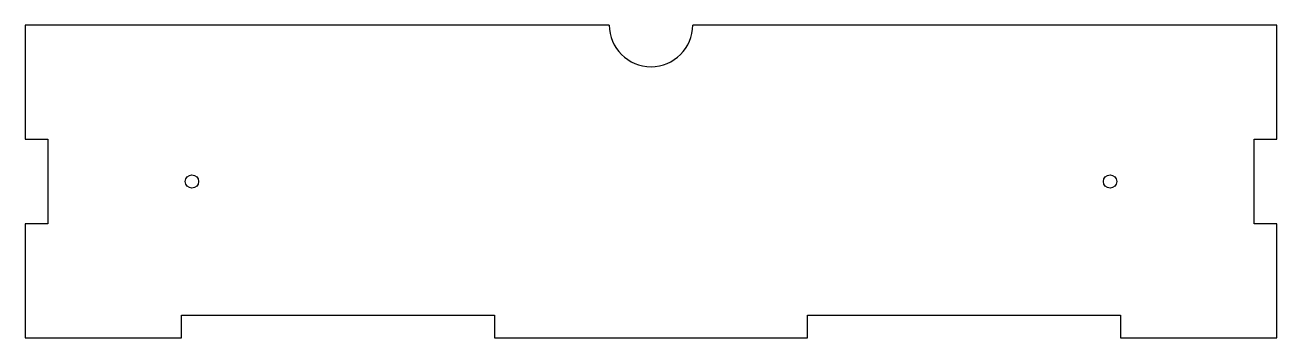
# Model space of a CAD drawing. Header units: millimetres. Extents: x 0 to 300, y 3 to 78.
import ezdxf

# ---------------------------------------------------------------- set-up
doc = ezdxf.new("R2010")
doc.units = ezdxf.units.MM

msp = doc.modelspace()

# ---------------------------------------------------------------- linework, layer by layer
at = {"color": 7, "linetype": 'Continuous', "lineweight": 25}
for p, q in [((140, 78), (0, 78)), ((0, 78), (0, 50.625)), ((300, 78), (160, 78)), ((300, 50.625), (300, 78)), ((0, 50.625), (5.5, 50.625)), ((5.5, 50.625), (5.5, 30.375)), ((294.5, 30.375), (294.5, 50.625)), ((294.5, 50.625), (300, 50.625)), ((5.5, 30.375), (0, 30.375)), ((0, 30.375), (0, 3)), ((300, 30.375), (294.5, 30.375)), ((300, 3), (300, 30.375)), ((37.5, 3), (37.5, 8.5)), ((37.5, 8.5), (112.5, 8.5)), ((112.5, 8.5), (112.5, 3)), ((187.5, 3), (187.5, 8.5)), ((187.5, 8.5), (262.5, 8.5)), ((262.5, 8.5), (262.5, 3)), ((0, 3), (37.5, 3)), ((112.5, 3), (187.5, 3)), ((262.5, 3), (300, 3))]:
    msp.add_line(p, q, dxfattribs=at)
for centre in [(40, 40.5), (260, 40.5)]:
    msp.add_circle(centre, 1.6, dxfattribs=at)
msp.add_arc((150, 78), 10, 180, 0, dxfattribs=at)

doc.saveas('drawing.dxf')
